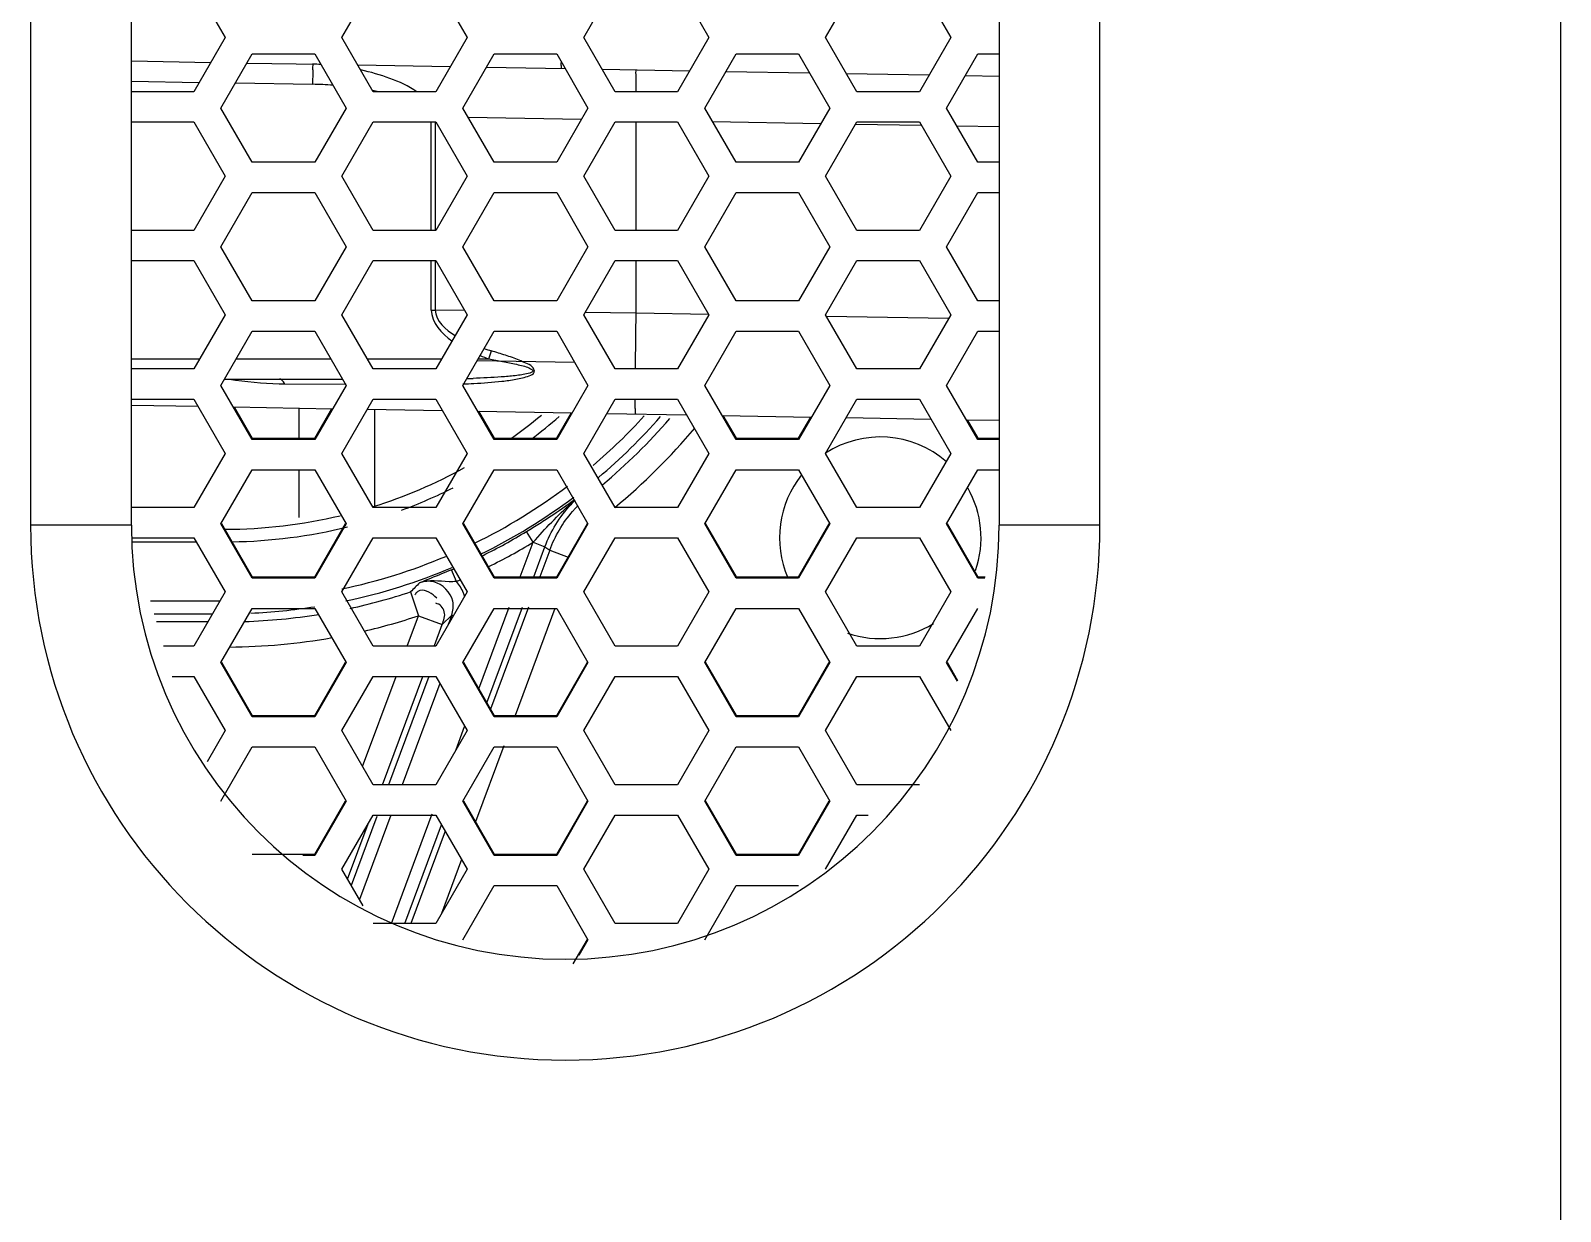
# Model space of a CAD drawing. Header units: millimetres. Extents: x 10297564 to 11610295, y -9287743 to -8409454.
# Drawn here: x 10507601 to 10508820, y -9090387 to -9089447 of the extents above; entities that cross this region are included whole.
import ezdxf

# ---------------------------------------------------------------- set-up
doc = ezdxf.new("R2010")
doc.units = ezdxf.units.MM
doc.header["$LTSCALE"] = 100
doc.layers.add('-0', color=7, linetype='Continuous')

# ---------------------------------------------------------------- blocks, each defined once
blk = doc.blocks.new('인버터 외형도')
at = {"layer": '-0', "linetype": 'Continuous'}
for p, q in [((104759.39, 45255.8), (104759.39, 42104.46)), ((103845.59, 44816.33), (103845.6, 43762.9)), ((103905.78, 43762.9), (103905.78, 44816.33)), ((104424.12, 44816.33), (104424.12, 43762.9)), ((104484.31, 43762.9), (104484.3, 44816.33)), ((103943.11, 44086.46), (103961.79, 44054.1)), ((104031.54, 44054.1), (104050.22, 44086.46)), ((104087.58, 44086.46), (104106.26, 44054.1)), ((104176.01, 44054.1), (104194.69, 44086.46)), ((104232.05, 44086.46), (104250.73, 44054.1)), ((104320.48, 44054.1), (104339.16, 44086.46)), ((104376.52, 44086.46), (104395.2, 44054.1)), ((103961.79, 44054.1), (103943.11, 44021.74)), ((104050.22, 44021.74), (104031.54, 44054.1)), ((104106.26, 44054.1), (104087.58, 44021.74)), ((104194.69, 44021.74), (104176.01, 44054.1)), ((104250.73, 44054.1), (104232.05, 44021.74)), ((104339.16, 44021.74), (104320.48, 44054.1)), ((104395.2, 44054.1), (104376.52, 44021.74)), ((103905.78, 44040.1), (103953.23, 44039.27)), ((103959.3, 44011.96), (103977.98, 44044.32)), ((103974.85, 44038.89), (104018.92, 44038.12)), ((103977.98, 44044.32), (104015.35, 44044.32)), ((104015.35, 44044.32), (104034.03, 44011.96)), ((104040.99, 44037.74), (104096.26, 44036.77)), ((104103.77, 44011.96), (104122.46, 44044.32)), ((104117.88, 44036.39), (104164.86, 44035.57)), ((104122.46, 44044.32), (104159.82, 44044.32)), ((104159.82, 44044.32), (104178.5, 44011.96)), ((104248.25, 44011.96), (104266.93, 44044.32)), ((104266.93, 44044.32), (104304.29, 44044.32)), ((104304.29, 44044.32), (104322.97, 44011.96)), ((104392.72, 44011.96), (104411.4, 44044.32)), ((104411.4, 44044.32), (104424.12, 44044.32)), ((103905.78, 44028.06), (103946.35, 44027.35)), ((103967.97, 44026.97), (104014.02, 44026.17)), ((104186.93, 44035.19), (104239.29, 44034.27)), ((104260.91, 44033.9), (104310.81, 44033.03)), ((104332.87, 44032.64), (104382.31, 44031.78)), ((104403.94, 44031.4), (104424.12, 44031.05)), ((103943.11, 44021.74), (103905.75, 44021.74)), ((104087.58, 44021.74), (104050.22, 44021.74)), ((104232.05, 44021.74), (104194.69, 44021.74)), ((104376.52, 44021.74), (104339.16, 44021.74)), ((103977.98, 43979.61), (103959.3, 44011.96)), ((104034.03, 44011.96), (104015.35, 43979.61)), ((104122.46, 43979.61), (104103.77, 44011.96)), ((104178.5, 44011.96), (104159.82, 43979.61)), ((104266.93, 43979.61), (104248.25, 44011.96)), ((104322.97, 44011.96), (104304.29, 43979.61)), ((104411.4, 43979.61), (104392.72, 44011.96)), ((103905.75, 44003.69), (103943.11, 44003.69)), ((103943.11, 44003.69), (103961.79, 43971.33)), ((104031.54, 43971.33), (104050.22, 44003.69)), ((104050.22, 44003.69), (104087.58, 44003.69)), ((104084.85, 43938.98), (104084.85, 44003.69)), ((104087.25, 44003.69), (104087.25, 43938.98)), ((104087.58, 44003.69), (104106.26, 43971.33)), ((104106.88, 44006.58), (104174.67, 44005.34)), ((104176.01, 43971.33), (104194.69, 44003.69)), ((104194.69, 44003.69), (104232.05, 44003.69)), ((104207.12, 44003.69), (104207.12, 43938.98)), ((104232.05, 44003.69), (104250.73, 43971.33)), ((104252.87, 44003.94), (104317.68, 44002.81)), ((104320.48, 43971.33), (104339.16, 44003.69)), ((104338.45, 44002.45), (104377.63, 44001.77)), ((104339.16, 44003.69), (104376.52, 44003.69)), ((104376.52, 44003.69), (104395.2, 43971.33)), ((104398.82, 44001.4), (104424.12, 44000.95)), ((104015.35, 43979.61), (103977.98, 43979.61)), ((104159.82, 43979.61), (104122.46, 43979.61)), ((104304.29, 43979.61), (104266.93, 43979.61)), ((104424.12, 43979.61), (104411.4, 43979.61)), ((103961.79, 43971.33), (103943.11, 43938.98)), ((104050.22, 43938.98), (104031.54, 43971.33)), ((104106.26, 43971.33), (104087.58, 43938.98)), ((104194.69, 43938.98), (104176.01, 43971.33)), ((104250.73, 43971.33), (104232.05, 43938.98)), ((104339.16, 43938.98), (104320.48, 43971.33)), ((104395.2, 43971.33), (104376.52, 43938.98)), ((103959.3, 43929.19), (103977.98, 43961.55)), ((103977.98, 43961.55), (104015.35, 43961.55)), ((104015.35, 43961.55), (104034.03, 43929.19)), ((104103.77, 43929.19), (104122.46, 43961.55)), ((104122.46, 43961.55), (104159.82, 43961.55)), ((104159.82, 43961.55), (104178.5, 43929.19)), ((104248.25, 43929.19), (104266.93, 43961.55)), ((104266.93, 43961.55), (104304.29, 43961.55)), ((104304.29, 43961.55), (104322.97, 43929.19)), ((104392.72, 43929.19), (104411.4, 43961.55)), ((104411.4, 43961.55), (104424.12, 43961.55)), ((103943.11, 43938.98), (103905.75, 43938.98)), ((104087.58, 43938.98), (104050.22, 43938.98)), ((104232.05, 43938.98), (104194.69, 43938.98)), ((104376.52, 43938.98), (104339.16, 43938.98)), ((103977.98, 43896.84), (103959.3, 43929.19)), ((104034.03, 43929.19), (104015.35, 43896.84)), ((104122.46, 43896.84), (104103.77, 43929.19)), ((104178.5, 43929.19), (104159.82, 43896.84)), ((104266.93, 43896.84), (104248.25, 43929.19)), ((104322.97, 43929.19), (104304.29, 43896.84)), ((104411.4, 43896.84), (104392.72, 43929.19)), ((103905.75, 43920.92), (103943.11, 43920.92)), ((103943.11, 43920.92), (103961.79, 43888.56)), ((104031.54, 43888.56), (104050.22, 43920.92)), ((104050.22, 43920.92), (104087.58, 43920.92)), ((104084.85, 43891.4), (104084.85, 43920.92)), ((104087.25, 43920.92), (104087.25, 43891.4)), ((104087.58, 43920.92), (104106.26, 43888.56)), ((104176.01, 43888.56), (104194.69, 43920.92)), ((104194.69, 43920.92), (104232.05, 43920.92)), ((104207.12, 43920.92), (104207.12, 43889.51)), ((104232.05, 43920.92), (104250.73, 43888.56)), ((104320.48, 43888.56), (104339.16, 43920.92)), ((104339.16, 43920.92), (104376.52, 43920.92)), ((104376.52, 43920.92), (104395.2, 43888.56)), ((104015.35, 43896.84), (103977.98, 43896.84)), ((104084.85, 43891.4), (104087.25, 43891.4)), ((104104.72, 43891.12), (104087.25, 43891.4)), ((104159.82, 43896.84), (104122.46, 43896.84)), ((104207.12, 43889.51), (104176.82, 43889.99)), ((104304.29, 43896.84), (104266.93, 43896.84)), ((104424.12, 43896.84), (104411.4, 43896.84)), ((103961.79, 43888.56), (103943.11, 43856.21)), ((104050.22, 43856.21), (104031.54, 43888.56)), ((104106.26, 43888.56), (104087.58, 43856.21)), ((104194.69, 43856.21), (104176.01, 43888.56)), ((104250.73, 43888.75), (104207.12, 43889.51)), ((104250.73, 43888.56), (104232.05, 43856.21)), ((104339.16, 43856.21), (104320.48, 43888.56)), ((104393.87, 43886.26), (104321.08, 43887.53)), ((104395.2, 43888.56), (104376.52, 43856.21)), ((103959.3, 43846.42), (103977.98, 43878.78)), ((103977.98, 43878.78), (104015.35, 43878.78)), ((104015.35, 43878.78), (104034.03, 43846.42)), ((104103.77, 43846.42), (104122.46, 43878.78)), ((104122.46, 43878.78), (104159.82, 43878.78)), ((104159.82, 43878.78), (104178.5, 43846.42)), ((104248.25, 43846.42), (104266.93, 43878.78)), ((104266.93, 43878.78), (104304.29, 43878.78)), ((104304.29, 43878.78), (104322.97, 43846.42)), ((104392.72, 43846.42), (104411.4, 43878.78)), ((104411.4, 43878.78), (104424.12, 43878.78)), ((103905.78, 43862.23), (103946.59, 43862.23)), ((103968.43, 43862.23), (104024.9, 43862.23)), ((104046.74, 43862.23), (104091.06, 43862.23)), ((104112.9, 43862.23), (104119.23, 43862.23)), ((103943.11, 43856.21), (103905.75, 43856.21)), ((104087.58, 43856.21), (104050.22, 43856.21)), ((104170.62, 43860.07), (104112.24, 43861.09)), ((104232.05, 43856.21), (104194.69, 43856.21)), ((104376.52, 43856.21), (104339.16, 43856.21)), ((103977.98, 43814.07), (103959.3, 43846.42)), ((103961.48, 43850.19), (104031.85, 43850.19)), ((103997.26, 43847.28), (104033.98, 43847.18)), ((104034.03, 43846.42), (104015.35, 43814.07)), ((104122.46, 43814.07), (104103.77, 43846.42)), ((104178.5, 43846.42), (104159.82, 43814.07)), ((104266.93, 43814.07), (104248.25, 43846.42)), ((104322.97, 43846.42), (104304.29, 43814.07)), ((104411.4, 43814.07), (104392.72, 43846.42)), ((103905.75, 43838.15), (103943.11, 43838.15)), ((103943.11, 43838.15), (103961.79, 43805.79)), ((104031.54, 43805.79), (104050.22, 43838.15)), ((104050.22, 43838.15), (104087.58, 43838.15)), ((104087.58, 43838.15), (104106.26, 43805.79)), ((104176.01, 43805.79), (104194.69, 43838.15)), ((104194.69, 43838.15), (104232.05, 43838.15)), ((104232.05, 43838.15), (104250.73, 43805.79)), ((104320.48, 43805.79), (104339.16, 43838.15)), ((104339.16, 43838.15), (104376.52, 43838.15)), ((104376.52, 43838.15), (104395.2, 43805.79)), ((103905.78, 43834.59), (103945.57, 43833.89)), ((103966.75, 43833.52), (104025.98, 43832.49)), ((103967.19, 43833.52), (103977.98, 43814.82)), ((104005.79, 43832.84), (104005.79, 43814.82)), ((104015.35, 43814.82), (104025.55, 43832.5)), ((104046.74, 43832.13), (104091.51, 43831.35)), ((104050.92, 43832.05), (104050.92, 43774.61)), ((104112.69, 43830.98), (104169.01, 43829.99)), ((104113.13, 43830.97), (104122.46, 43814.82)), ((104159.82, 43814.82), (104168.58, 43830)), ((104189.77, 43829.63), (104237.45, 43828.8)), ((104258.63, 43828.43), (104312.04, 43827.5)), ((104259.07, 43828.42), (104266.93, 43814.82)), ((104304.29, 43814.82), (104311.61, 43827.5)), ((104332.8, 43827.13), (104383.39, 43826.25)), ((104404.58, 43825.88), (104424.12, 43825.54)), ((104405.01, 43825.87), (104411.4, 43814.82)), ((103977.98, 43814.82), (104015.35, 43814.82)), ((104015.35, 43814.07), (103977.98, 43814.07)), ((104122.46, 43814.82), (104159.82, 43814.82)), ((104159.82, 43814.07), (104122.46, 43814.07)), ((104266.93, 43814.82), (104304.29, 43814.82)), ((104304.29, 43814.07), (104266.93, 43814.07)), ((104411.4, 43814.82), (104424.12, 43814.82)), ((104424.12, 43814.07), (104411.4, 43814.07)), ((103961.79, 43805.79), (103943.11, 43773.44)), ((104050.22, 43773.44), (104031.54, 43805.79)), ((104106.26, 43805.79), (104087.58, 43773.44)), ((104194.69, 43773.44), (104176.01, 43805.79)), ((104250.73, 43805.79), (104232.05, 43773.44)), ((104339.16, 43773.44), (104320.48, 43805.79)), ((104395.2, 43805.79), (104376.52, 43773.44)), ((103959.3, 43763.65), (103977.98, 43796.01)), ((103977.98, 43796.01), (104015.35, 43796.01)), ((104005.79, 43796.01), (104005.79, 43767.47)), ((104015.35, 43796.01), (104034.03, 43763.65)), ((104103.77, 43763.65), (104122.46, 43796.01)), ((104122.46, 43796.01), (104159.82, 43796.01)), ((104159.82, 43796.01), (104178.5, 43763.65)), ((104248.25, 43763.65), (104266.93, 43796.01)), ((104266.93, 43796.01), (104304.29, 43796.01)), ((104304.29, 43796.01), (104322.97, 43763.65)), ((104392.72, 43763.65), (104411.4, 43796.01)), ((104411.4, 43796.01), (104424.12, 43796.01)), ((103943.11, 43773.44), (103905.75, 43773.44)), ((104087.58, 43773.44), (104050.22, 43773.44)), ((104232.05, 43773.44), (104194.69, 43773.44)), ((104376.52, 43773.44), (104339.16, 43773.44)), ((103905.78, 43762.9), (103845.59, 43762.9)), ((103977.98, 43731.3), (103959.3, 43763.65)), ((103959.63, 43763.84), (103977.98, 43732.05)), ((104015.35, 43732.05), (104033.7, 43763.84)), ((104034.03, 43763.65), (104015.35, 43731.3)), ((104122.46, 43731.3), (104103.77, 43763.65)), ((104104.1, 43763.84), (104122.46, 43732.05)), ((104159.82, 43732.05), (104178.17, 43763.84)), ((104178.5, 43763.65), (104159.82, 43731.3)), ((104266.93, 43731.3), (104248.25, 43763.65)), ((104248.57, 43763.84), (104266.93, 43732.05)), ((104304.29, 43732.05), (104322.64, 43763.84)), ((104322.97, 43763.65), (104304.29, 43731.3)), ((104411.4, 43731.3), (104392.72, 43763.65)), ((104393.04, 43763.84), (104411.4, 43732.05)), ((104484.31, 43762.9), (104424.12, 43762.9)), ((103905.75, 43755.38), (103943.11, 43755.38)), ((103905.75, 43752.97), (103944.5, 43752.97)), ((103943.11, 43755.38), (103961.79, 43723.02)), ((103961.79, 43760.5), (103961.79, 43760.1)), ((104031.54, 43723.02), (104050.22, 43755.38)), ((104050.22, 43755.38), (104087.58, 43755.38)), ((104087.58, 43755.38), (104106.26, 43723.02)), ((104138.07, 43732.05), (104145.76, 43752.74)), ((104145.76, 43752.74), (104141.86, 43759.17)), ((104145.75, 43752.7), (104152.8, 43750.08)), ((104176.01, 43723.02), (104194.69, 43755.38)), ((104194.69, 43755.38), (104232.05, 43755.38)), ((104232.05, 43755.38), (104250.73, 43723.02)), ((104320.48, 43723.02), (104339.16, 43755.38)), ((104339.16, 43755.38), (104376.52, 43755.38)), ((104376.52, 43755.38), (104395.2, 43723.02)), ((104146.09, 43732.05), (104152.8, 43750.08)), ((104155.64, 43748.01), (104149.7, 43732.05)), ((104152.8, 43750.08), (104155.64, 43748.01)), ((104155.64, 43748.01), (104166.66, 43743.91)), ((104099.9, 43729.32), (104096.98, 43736.25)), ((103977.98, 43732.05), (104015.35, 43732.05)), ((104015.35, 43731.3), (103977.98, 43731.3)), ((104122.46, 43732.05), (104159.82, 43732.05)), ((104159.82, 43731.3), (104122.46, 43731.3)), ((104266.93, 43732.05), (104304.29, 43732.05)), ((104304.29, 43731.3), (104266.93, 43731.3)), ((104411.4, 43732.05), (104415.86, 43732.05)), ((104415.66, 43731.3), (104411.4, 43731.3)), ((103958.66, 43717.6), (103917.17, 43717.6)), ((103961.79, 43723.02), (103943.11, 43690.67)), ((104050.22, 43690.67), (104031.54, 43723.02)), ((104072.58, 43723.11), (104077.33, 43708.84)), ((104106.26, 43723.02), (104087.58, 43690.67)), ((104194.69, 43690.67), (104176.01, 43723.02)), ((104250.73, 43723.02), (104232.05, 43690.67)), ((104339.16, 43690.67), (104320.48, 43723.02)), ((104395.2, 43723.02), (104376.52, 43690.67)), ((103919.35, 43710.08), (103954.32, 43710.08)), ((103959.3, 43680.88), (103977.98, 43713.24)), ((103977.98, 43713.24), (104015.35, 43713.24)), ((104015.35, 43713.24), (104034.03, 43680.88)), ((104070.57, 43690.67), (104077.33, 43708.84)), ((104077.33, 43708.84), (104091.43, 43703.59)), ((104097.09, 43709.11), (104091.43, 43703.59)), ((104097.09, 43709.11), (104095.03, 43703.57)), ((104098.03, 43708.76), (104097.09, 43709.11)), ((104103.77, 43680.88), (104122.46, 43713.24)), ((104113.23, 43665.26), (104131.35, 43713.99)), ((104118.11, 43656.81), (104139.38, 43713.99)), ((104142.99, 43713.99), (104120.3, 43653.01)), ((104122.46, 43713.24), (104159.82, 43713.24)), ((104158.76, 43713.24), (104134.97, 43649.28)), ((104159.82, 43713.24), (104178.5, 43680.88)), ((104248.25, 43680.88), (104266.93, 43713.24)), ((104266.93, 43713.24), (104304.29, 43713.24)), ((104304.29, 43713.24), (104322.97, 43680.88)), ((104392.72, 43680.88), (104411.4, 43713.24)), ((103951.49, 43705.18), (103920.77, 43705.18)), ((104086.74, 43690.98), (104091.43, 43703.59)), ((103943.11, 43690.67), (103924.97, 43690.67)), ((104087.58, 43690.67), (104050.22, 43690.67)), ((104232.05, 43690.67), (104194.69, 43690.67)), ((104376.52, 43690.67), (104339.16, 43690.67)), ((103977.98, 43648.53), (103959.3, 43680.88)), ((103959.63, 43681.07), (103977.98, 43649.28)), ((104015.35, 43649.28), (104033.7, 43681.07)), ((104034.03, 43680.88), (104015.35, 43648.53)), ((104122.46, 43648.53), (104103.77, 43680.88)), ((104104.1, 43681.07), (104122.46, 43649.28)), ((104159.82, 43649.28), (104178.17, 43681.07)), ((104178.5, 43680.88), (104159.82, 43648.53)), ((104266.93, 43648.53), (104248.25, 43680.88)), ((104248.57, 43681.07), (104266.93, 43649.28)), ((104304.29, 43649.28), (104322.64, 43681.07)), ((104322.97, 43680.88), (104304.29, 43648.53)), ((104399.16, 43669.73), (104392.72, 43680.88)), ((104393.04, 43681.07), (104399.3, 43670.24)), ((103930.19, 43672.61), (103943.11, 43672.61)), ((103943.11, 43672.61), (103961.79, 43640.25)), ((104031.54, 43640.25), (104050.22, 43672.61)), ((104043.87, 43618.89), (104063.85, 43672.61)), ((104050.22, 43672.61), (104087.58, 43672.61)), ((104055.84, 43607.9), (104079.91, 43672.61)), ((104083.52, 43672.61), (104059.45, 43607.9)), ((104087.58, 43672.61), (104106.26, 43640.25)), ((104176.01, 43640.25), (104194.69, 43672.61)), ((104194.69, 43672.61), (104232.05, 43672.61)), ((104232.05, 43672.61), (104250.73, 43640.25)), ((104320.48, 43640.25), (104339.16, 43672.61)), ((104339.16, 43672.61), (104376.52, 43672.61)), ((104376.52, 43672.61), (104395.2, 43640.25)), ((104089.99, 43668.44), (104067.47, 43607.9)), ((103977.98, 43649.28), (104015.35, 43649.28)), ((104015.35, 43648.53), (103977.98, 43648.53)), ((104122.46, 43649.28), (104159.82, 43649.28)), ((104159.82, 43648.53), (104122.46, 43648.53)), ((104266.93, 43649.28), (104304.29, 43649.28)), ((104304.29, 43648.53), (104266.93, 43648.53)), ((103961.79, 43640.25), (103951, 43621.55)), ((104050.22, 43607.9), (104031.54, 43640.25)), ((104106.26, 43640.25), (104087.58, 43607.9)), ((104099.69, 43628.88), (104104.84, 43642.71)), ((104194.69, 43607.9), (104176.01, 43640.25)), ((104250.73, 43640.25), (104232.05, 43607.9)), ((104339.16, 43607.9), (104320.48, 43640.25)), ((103959.3, 43598.12), (103977.98, 43630.47)), ((103977.98, 43630.47), (104015.35, 43630.47)), ((104015.35, 43630.47), (104034.03, 43598.12)), ((104103.77, 43598.12), (104122.46, 43630.47)), ((104128.25, 43631.22), (104111.34, 43585.76)), ((104122.46, 43630.47), (104159.82, 43630.47)), ((104159.82, 43630.47), (104178.5, 43598.12)), ((104248.25, 43598.12), (104266.93, 43630.47)), ((104266.93, 43630.47), (104304.29, 43630.47)), ((104304.29, 43630.47), (104322.97, 43598.12)), ((104087.58, 43607.9), (104050.22, 43607.9)), ((104232.05, 43607.9), (104194.69, 43607.9)), ((104376.52, 43607.9), (104339.16, 43607.9)), ((104015.35, 43566.51), (104033.7, 43598.3)), ((104034.03, 43598.12), (104015.35, 43565.76)), ((104122.46, 43565.76), (104103.77, 43598.12)), ((104104.1, 43598.3), (104122.46, 43566.51)), ((104159.82, 43566.51), (104178.17, 43598.3)), ((104178.5, 43598.12), (104159.82, 43565.76)), ((104266.93, 43565.76), (104248.25, 43598.12)), ((104248.57, 43598.3), (104266.93, 43566.51)), ((104304.29, 43566.51), (104322.64, 43598.3)), ((104322.97, 43598.12), (104304.29, 43565.76)), ((104031.54, 43557.48), (104050.22, 43589.84)), ((104052.43, 43589.02), (104037.11, 43547.84)), ((104060.76, 43589.84), (104041.99, 43539.38)), ((104050.22, 43589.84), (104087.58, 43589.84)), ((104061.11, 43525.13), (104085.47, 43590.62)), ((104087.58, 43589.84), (104106.26, 43557.48)), ((104176.01, 43557.48), (104194.69, 43589.84)), ((104194.69, 43589.84), (104232.05, 43589.84)), ((104232.05, 43589.84), (104250.73, 43557.48)), ((104320.48, 43557.48), (104339.16, 43589.84)), ((104339.16, 43589.84), (104345.93, 43589.84)), ((104034.91, 43551.64), (104047.13, 43584.49)), ((104069.13, 43525.13), (104091, 43583.92)), ((104093.19, 43580.12), (104072.74, 43525.13)), ((103977.98, 43566.51), (104015.35, 43566.51)), ((104015.35, 43565.76), (104008.14, 43565.76)), ((104102.96, 43563.21), (104090.99, 43531.04)), ((104122.46, 43566.51), (104159.82, 43566.51)), ((104159.82, 43565.76), (104122.46, 43565.76)), ((104266.93, 43566.51), (104304.29, 43566.51)), ((104304.29, 43565.76), (104266.93, 43565.76)), ((104044.19, 43535.57), (104031.54, 43557.48)), ((104106.26, 43557.48), (104087.58, 43525.13)), ((104194.69, 43525.13), (104176.01, 43557.48)), ((104250.73, 43557.48), (104232.05, 43525.13)), ((104103.77, 43515.35), (104122.46, 43547.7)), ((104122.46, 43547.7), (104159.82, 43547.7)), ((104159.82, 43547.7), (104178.5, 43515.35)), ((104248.25, 43515.35), (104266.93, 43547.7)), ((104266.93, 43547.7), (104304.29, 43547.7)), ((104087.58, 43525.13), (104050.22, 43525.13)), ((104232.05, 43525.13), (104194.69, 43525.13)), ((104169.75, 43500.96), (104178.17, 43515.53)), ((104178.5, 43515.35), (104173.04, 43505.9))]:
    blk.add_line(p, q, dxfattribs=at)
for centre, radius, start, end in [((104011.65, 43902.91), 135.32, 86.84648, 88.99497), ((104010.34, 43820.38), 205.82, 85.58614, 88.97376), ((104013.86, 43831.15), 194.69, 78.26872, 79.36312), ((107005.59, 43838.78), 2798.93, 178.96141, 179.64662), ((104175.15, 44018.46), 165.94, 248.39383, 250.30726), ((104160.9, 44000.56), 139.42, 251.41863, 253.32107), ((103495.8, 44080.87), 660.66, 340.6733, 341.11156), ((104008.68, 44290.64), 443.52, 268.10596, 268.52466), ((104090.56, 44244.49), 397.43, 271.90229, 272.8522), ((104089.01, 44479.37), 629.15, 271.55708, 271.90488), ((103961.79, 44056.36), 295.86, 305.06595, 309.6686), ((103961.79, 44056.36), 303.38, 307.03732, 311.13971), ((103961.79, 44056.36), 338.76, 310.46955, 317.64423), ((103961.79, 44056.36), 346.28, 310.0815, 318.6813), ((103961.79, 44056.36), 351.18, 309.93306, 319.12194), ((103955.84, 44061.51), 374.09, 309.64867, 319.97428), ((104353.1, 43755.38), 60.2, 48.93782, 122.85597), ((103961.79, 44056.36), 295.86, 287.37759, 298.90079), ((104353.1, 43755.38), 60.2, 141.31357, 203.3061), ((103961.79, 44056.36), 303.38, 290.33488, 296.68326), ((103961.79, 44056.36), 338.76, 296.0814, 307.13287), ((104353.1, 43755.38), 60.2, 341.0747, 29.74279), ((103961.79, 44056.36), 346.28, 296.14834, 306.97868), ((103948.42, 44080.92), 375.4, 303.1212, 306.00663), ((104223.48, 43723.85), 75.34, 134.40707, 137.07885), ((104284.59, 43645.6), 174.64, 130.72478, 131.65393), ((103951.51, 44076.45), 369.97, 306.02707, 306.30592), ((104226.05, 43721.87), 75.1, 137.4814, 139.04693), ((104226.23, 43721.7), 75.35, 135.43761, 137.48132), ((104164.95, 43762.9), 319.36, 180, 0), ((104164.95, 43762.9), 259.17, 180, 0), ((103961.79, 44056.36), 295.86, 270, 283.43736), ((103961.79, 44056.36), 303.38, 270.74657, 283.93986), ((103931.69, 44106.29), 405.79, 301.82335, 303.14241), ((103961.79, 44056.36), 347.49, 296.32249, 301.21243), ((103961.79, 44056.36), 355.01, 296.33722, 301.21236), ((103939.89, 44093.06), 390.22, 301.16969, 301.82456), ((103961.79, 44056.36), 338.76, 281.88824, 292.89759), ((103961.79, 44056.36), 346.28, 282.01152, 293.04552), ((103961.79, 44056.36), 347.49, 292.89474, 293.12938), ((104880.01, 42927.66), 1133.43, 135.04168, 135.42814), ((103961.79, 44056.36), 355.01, 292.89432, 293.40966), ((103961.79, 44056.36), 351.18, 282.25999, 288.38998), ((104083.1, 43714.4), 22.46, 14.67238, 20.87392), ((103961.79, 44056.36), 351.18, 271.87338, 279.1519), ((103961.79, 44056.36), 346.28, 272.52371, 278.89535), ((103961.79, 44056.36), 366.22, 283.11986, 288.38998), ((104353.1, 43755.38), 60.2, 251.03565, 301.79627), ((103961.79, 44056.36), 366.22, 270.3927, 280.04798)]:
    blk.add_arc(centre, radius, start, end, dxfattribs=at)
for points, knots in [([(104014.02, 44038.21), (104014.31, 44038.2), (104013.75, 44036.33), (104014.33, 44034.46), (104014.01, 44030.39), (104014.05, 44027.65), (104014.02, 44026.17)], [0, 0, 0, 0, 0.070474, 0.293131, 0.63202, 1, 1, 1, 1]), ([(104162.52, 44037.67), (104162.51, 44037.92), (104162.49, 44038.46), (104162.47, 44039), (104162.46, 44039.28)], [0, 0, 0, 0, 0.464855, 1, 1, 1, 1]), ([(104162.76, 44035.61), (104162.58, 44035.61), (104162.71, 44036.69), (104162.55, 44037.15), (104162.52, 44037.67)], [0, 0, 0, 0, 0.257373, 1, 1, 1, 1]), ([(104207.32, 44021.8), (104207.33, 44023.68), (104207.25, 44026.84), (104207.5, 44031.3), (104206.98, 44033.14), (104207.37, 44034.83), (104207.12, 44034.84)], [0, 0, 0, 0, 0.432833, 0.753295, 0.941007, 1, 1, 1, 1]), ([(104119.23, 43862.23), (104122.01, 43861.74), (104127.54, 43860.71), (104134.31, 43859.41), (104139.77, 43857.94), (104142.87, 43857.31), (104146.92, 43854.67), (104142.15, 43853.23), (104139.05, 43852.7), (104133.47, 43851.95), (104123.92, 43851.16), (104115.51, 43850.76), (104109.92, 43850.58)], [0, 0, 0, 0, 0.132164, 0.263207, 0.327595, 0.389466, 0.43346, 0.482557, 0.543979, 0.60765, 0.737343, 1, 1, 1, 1]), ([(104110.34, 43847.55), (104115.94, 43847.84), (104124.36, 43848.44), (104133.99, 43849.76), (104139.5, 43850.85), (104143.02, 43851.96), (104147.53, 43853.72), (104145.19, 43858.34), (104141.33, 43859.58), (104136.11, 43862.14), (104129.2, 43864.39), (104123.67, 43866.15), (104120.89, 43867)], [0, 0, 0, 0, 0.251941, 0.37691, 0.438866, 0.499245, 0.555815, 0.609512, 0.674683, 0.73917, 0.869573, 1, 1, 1, 1]), ([(103997.26, 43847.28), (103997.07, 43847.7), (103996.41, 43848.94), (103995.14, 43850.19), (103994.16, 43850.19)], [0, 0, 0, 0, 0.32116, 1, 1, 1, 1]), ([(104207.12, 43829.33), (104206.93, 43829.33), (104207.08, 43830.48), (104206.76, 43831.73), (104206.82, 43834.64), (104206.74, 43836.71), (104206.73, 43837.95)], [0, 0, 0, 0, 0.065955, 0.256557, 0.569745, 1, 1, 1, 1]), ([(104096.98, 43736.25), (104095, 43735.41), (104088.68, 43732.78), (104082.33, 43730.26), (104077.96, 43728.54)], [0, 0, 0, 0, 0.314362, 1, 1, 1, 1]), ([(104099.9, 43729.31), (104098.45, 43729.12), (104091.16, 43729.01), (104083.48, 43730.54), (104077.99, 43728.55)], [0, 0, 0, 0, 0.200488, 1, 1, 1, 1]), ([(104078.13, 43723.85), (104077.56, 43723.66), (104076.37, 43722.99), (104075.48, 43721.97), (104075.07, 43721.38)], [0, 0, 0, 0, 0.454475, 1, 1, 1, 1]), ([(104091.43, 43703.59), (104092.33, 43706.01), (104094.33, 43711.1), (104090.01, 43715.9), (104087.65, 43716.28)], [0, 0, 0, 0, 0.519439, 1, 1, 1, 1])]:
    blk.add_open_spline(points, degree=3, knots=knots, dxfattribs=at)
for points in [[(104076.29, 44021.75), (104066.3, 44028.36), (104054.46, 44032.12), (104042.77, 44034.73)], [(104084.85, 43891.4), (104084.91, 43883.99), (104091.17, 43877.2), (104097.23, 43872.94)], [(104087.25, 43891.4), (104087.32, 43884.96), (104093.59, 43879.48), (104099.09, 43876.14)], [(103964.35, 43850.12), (103974.16, 43848.55), (103984.09, 43847.7), (103994.02, 43847.37)], [(104145.76, 43752.74), (104153.04, 43760.81), (104160.4, 43768.86), (104168.52, 43776.08)], [(104152.8, 43750.08), (104156.23, 43759.29), (104161.61, 43767.96), (104168.3, 43775.16)], [(104155.64, 43748.01), (104158.76, 43756.4), (104163.47, 43764.34), (104169.33, 43771.09)], [(104086.47, 43729), (104083.7, 43729.65), (104080.64, 43729.49), (104077.97, 43728.54)], [(104097.71, 43717.5), (104096.61, 43722.75), (104091.69, 43727.78), (104086.47, 43729)], [(104104.08, 43722.41), (104103.12, 43724.92), (104101.68, 43727.3), (104099.9, 43729.32)], [(104088.14, 43719.27), (104085.59, 43721.91), (104081.61, 43725), (104078.13, 43723.85)], [(104097.1, 43709.11), (104098.07, 43711.74), (104098.29, 43714.76), (104097.71, 43717.5)]]:
    blk.add_open_spline(points, degree=3, dxfattribs=at)

msp = doc.modelspace()

# ---------------------------------------------------------------- block references
at = {"xscale": 1.333333333333333, "yscale": 1.333333333333333, "zscale": 1.333333333333333}
msp.add_blockref('인버터 외형도', (10369140.6, -9148191), dxfattribs=at)

doc.saveas('drawing.dxf')
